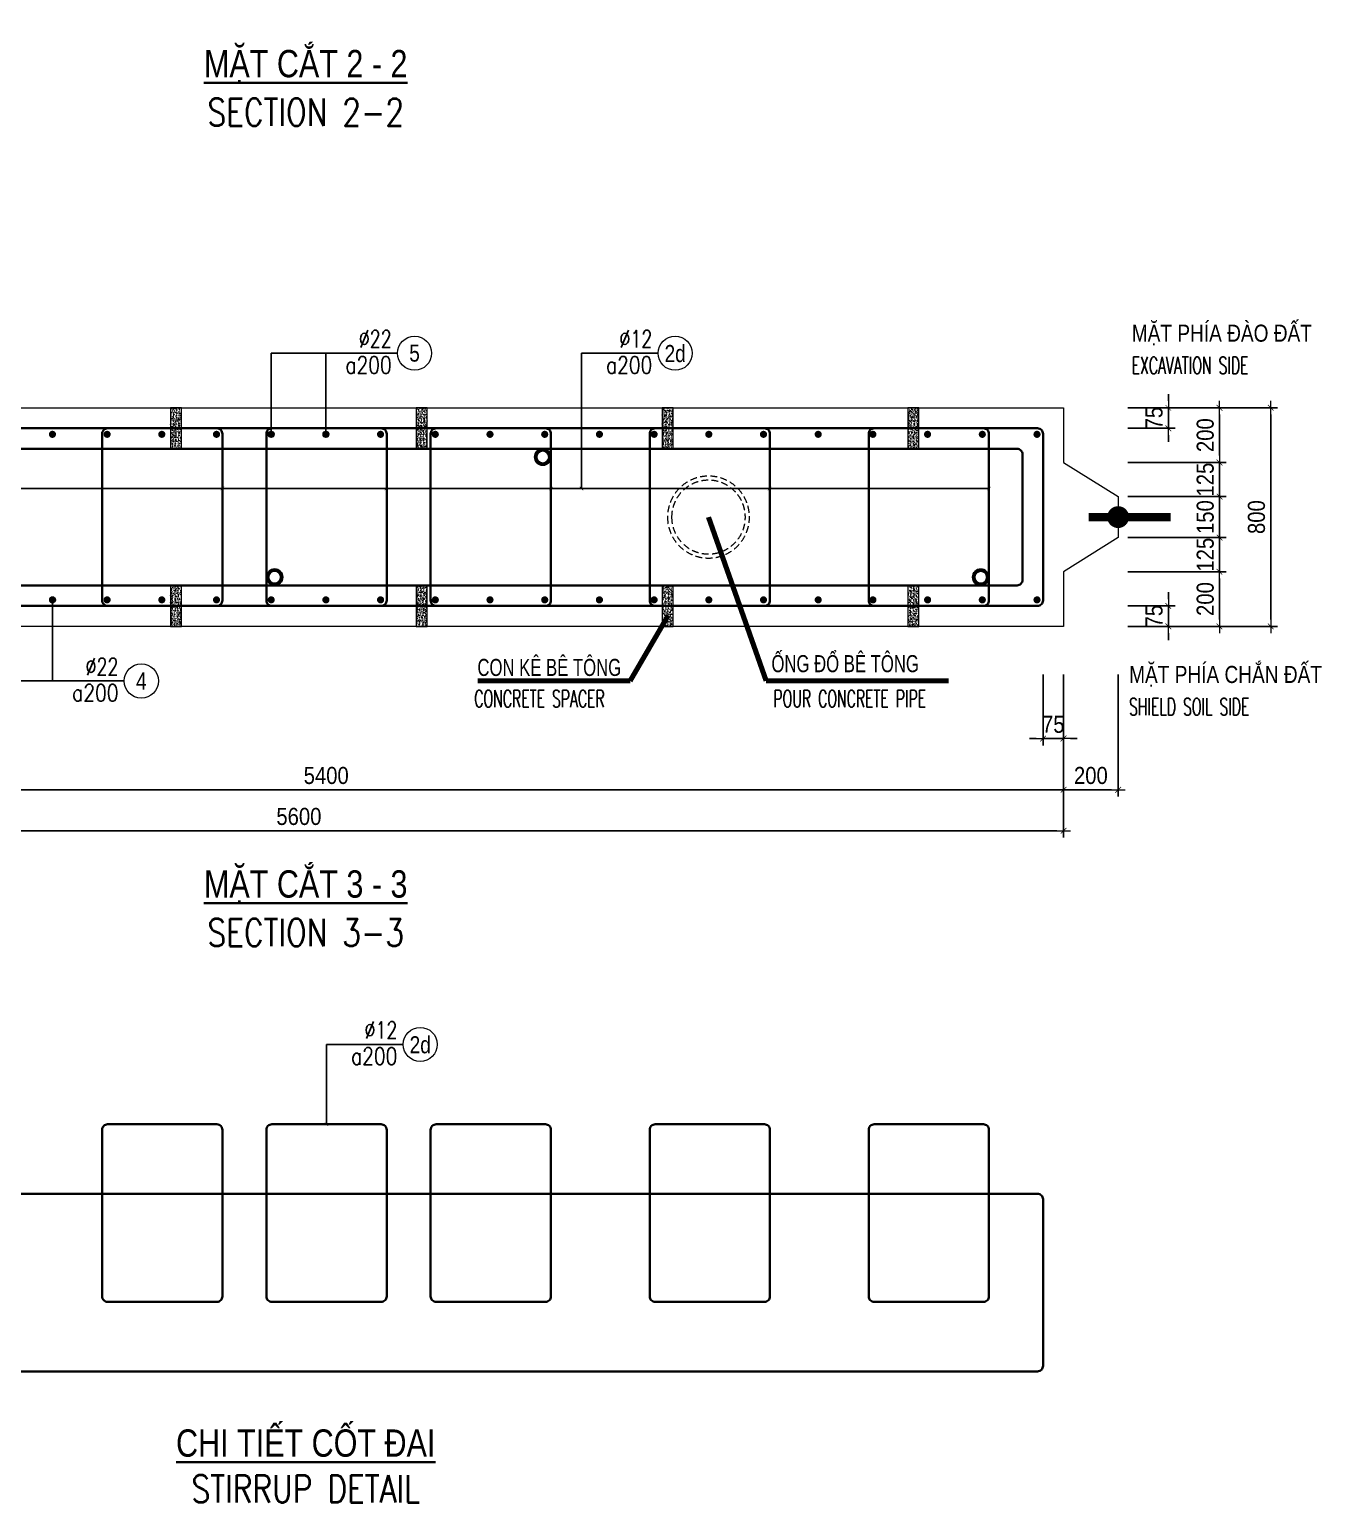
# Model space of a CAD drawing. Header units: millimetres. Extents: x -642477 to 1168880, y -27982 to 330379.
# Drawn here: x 206752 to 220946, y 68601 to 84780 of the extents above; entities that cross this region are included whole.
import ezdxf
from ezdxf.enums import TextEntityAlignment as Align

# ---------------------------------------------------------------- set-up
doc = ezdxf.new("R2010")
doc.units = ezdxf.units.MM
doc.linetypes.add('HIDDEN', pattern=[0.375, 0.25, -0.125])
doc.linetypes.add('HIDDEN2', pattern=[4.7625, 3.175, -1.5875])
doc.layers.get('0').update_dxf_attribs({"lineweight": 20})
doc.layers.get('Defpoints').update_dxf_attribs({"color": 151, "lineweight": 9})
for name, color, linetype, lineweight in [('NDC_S_BEAM', 3, 'HIDDEN2', 20), ('NDC_S_BREAK-LINE', 1, 'Continuous', 15), ('NDC_S_DIAPHGRAM WALL', 3, 'Continuous', 20), ('NDC_S_DIM', 1, 'Continuous', 15), ('NDC_S_ENG TITLE', 3, 'Continuous', 20), ('NDC_S_HATCH MATERIAL', 8, 'Continuous', 13), ('NDC_S_LEADER', 1, 'Continuous', 15), ('NDC_S_LEVEL TEXT', 7, 'Continuous', 20), ('NDC_S_REBAR', 4, 'Continuous', 35), ('NDC_S_VN TEXT', 7, 'Continuous', 20), ('NDC_S_VN TITLE', 6, 'Continuous', 35)]:
    doc.layers.add(name, color=color, linetype=linetype, lineweight=lineweight)
doc.layers.add('NDC_S_REBAR DES.', color=2, linetype='Continuous')
doc.styles.add('ARIAL', font='arial.ttf', dxfattribs={"width": 0.8})
doc.styles.add('NDC_ARIAL', font='arial.ttf', dxfattribs={"width": 0.85})
doc.styles.add('NDC_DIM', font='', dxfattribs={"width": 0.75})
doc.styles.add('NDC_EN TXT', font='romans.shx', dxfattribs={"width": 0.8})
doc.styles.get('NDC_DIM').set_extended_font_data('Dotum')
doc.dimstyles.new('A1-NDC-1-25 (x3)', dxfattribs={"dimscale": 75, "dimtxt": 2.5, "dimasz": 1, "dimexe": 1, "dimexo": 0, "dimgap": 0.8, "dimtad": 1, "dimdec": 0, "dimlfac": 0.333333, "dimdsep": 46, "dimtxsty": 'NDC_ARIAL', "dimblk": 'DIMMARK', "dimcen": 49999.938995, "dimdle": 1.5, "dimclrd": 1, "dimclre": 1, "dimclrt": 3, "dimadec": 0, "dimazin": 0, "dimtfac": 1, "dimtdec": 0, "dimtix": 1, "dimtmove": 2, "dimatfit": 3, "dimfxl": 1, "dimarcsym": 0})
doc.dimstyles.new('NDC_dim_25', dxfattribs={"dimscale": 25, "dimtxt": 2.2, "dimasz": 1.5, "dimexe": 1.5, "dimexo": 2.5, "dimgap": 1, "dimtad": 1, "dimdec": 0, "dimzin": 0, "dimdsep": 46, "dimtxsty": 'NDC_DIM', "dimblk": 'DIMMARK', "dimcen": 0.09, "dimdle": 1.2, "dimclrd": 1, "dimclre": 1, "dimclrt": 3, "dimadec": 0, "dimazin": 0, "dimtfac": 1, "dimtdec": 0, "dimtix": 1, "dimtofl": 0, "dimtmove": 0, "dimatfit": 3, "dimfxl": 6, "dimfxlon": 1, "dimtolj": 1, "dimtzin": 0, "dimarcsym": 0})

# ---------------------------------------------------------------- blocks, each defined once
blk = doc.blocks.new('TV_001')
at = {"layer": 'NDC_S_DIAPHGRAM WALL', "ltscale": 0.01}
for p, q in [((21086.6, 15963.3), (21044.1, 15767.9)), ((21044.1, 15767.9), (20822.1, 15688.3)), ((20822.1, 15688.3), (20790.3, 15541.7)), ((20790.3, 15541.7), (20959.2, 15377)), ((20959.2, 15377), (20916.7, 15181.6)), ((20916.7, 15181.6), (26388.8, 13991.9))]:
    blk.add_line(p, q, dxfattribs=at)
for points in [[(26558.8, 14773.6), (21086.6, 15963.3)], [(26558.8, 14773.6), (26516.3, 14578.2), (26294.3, 14498.5), (26262.4, 14352), (26431.3, 14187.3), (26388.8, 13991.9)]]:
    blk.add_lwpolyline(points, dxfattribs=at)
at = {"layer": 'NDC_S_DIAPHGRAM WALL', "ltscale": 50, "const_width": 30}
for points in [[(20911.1, 15592.2), (20618, 15655.9)], [(26383.3, 14402.4), (26090.1, 14466.2)]]:
    blk.add_lwpolyline(points, dxfattribs=at)
at = {"layer": 'NDC_S_DIAPHGRAM WALL', "ltscale": 50, "const_width": 40}
for points in [[(20825.8, 15610.7, -1), (20786.7, 15619.2, -1)], [(26297.9, 14421, -1), (26258.8, 14429.5, -1)]]:
    blk.add_lwpolyline(points, format="xyb", close=True, dxfattribs=at)
blk = doc.blocks.new('DIMMARK')
at = {"layer": 'NDC_S_DIM', "color": 1}
blk.add_line((-1.5, 0), (1, 0), dxfattribs=at)
at = {"layer": 'NDC_S_DIM', "color": 2, "const_width": 0.1}
blk.add_lwpolyline([(-0.42, -0.42), (0.42, 0.42)], dxfattribs=at)
blk = doc.blocks.new('Ong sieu am')
at = {"layer": 'NDC_S_HATCH MATERIAL'}
h = blk.add_hatch(dxfattribs=at)
h.set_pattern_fill('ANSI31', color=256, scale=20)
h.set_pattern_definition([(45, (0, 0), (-1.76776695, 1.76776695), [])])
h.paths.add_polyline_path([(-7119.3, 51158.9, 1), (-7179.3, 51158.9, 1)])
h.paths.add_polyline_path([(-7171.3, 51158.9, -1), (-7127.3, 51158.9, -1)], flags=16)
at = {"layer": 'NDC_S_REBAR DES.'}
for radius in [30, 22]:
    blk.add_circle((-7149.3, 51158.9), radius, dxfattribs=at)
blk = doc.blocks.new('ong do BT')
at = {"layer": 'NDC_S_HATCH MATERIAL', "linetype": 'HIDDEN', "ltscale": 100}
for radius in [150, 135]:
    blk.add_circle((-6323.7, 51237.8), radius, dxfattribs=at)
blk = doc.blocks.new('con ke BT')
at = {"layer": 'NDC_S_HATCH MATERIAL'}
h = blk.add_hatch(dxfattribs=at)
h.set_pattern_fill('AR-CONC', color=256, scale=2)
h.set_pattern_definition([(50, (0, 0), (14.3452037, -1.2550427), [1.5, -16.5]), (355, (0, 0), (-2.7750267, 15.0438427), [1.2, -13.2]), (100.451444, (1.195, -0.105), (11.570177, 13.7888), [1.274804, -14.0228422]), (46.1842, (0, 4), (21.3448266, -3.3103856), [2.25, -24.75]), (96.635635, (1.779, 3.724), (18.693239, 19.482372), [1.912207, -21.034275]), (351.184164, (0, 4), (18.693239, 19.482372), [1.8, -19.8]), (21, (2, 3), (11.938141, -8.0523778), [1.5, -16.5]), (326, (2, 3), (4.8663066, 14.503001), [1.2, -13.2]), (71.451445, (2.995, 2.329), (16.8044475, 6.450623), [1.274804, -14.0228422]), (37.5, (0, 0), (0.2431971, 6.6578771), [0, -13.04, 0, -13.4, 0, -13.25]), (7.5, (0, 0), (5.2613907, 7.8882342), [0, -7.64, 0, -12.74, 0, -5.05]), (327.5, (-4.46, 0), (10.6764487, -0.45109743), [0, -5, 0, -15.6, 0, -20.7]), (317.5, (-6.46, 0), (11.6637234, 2.0020996), [0, -6.5, 0, -10.36, 0, -14.7])])
h.paths.add_polyline_path([(-7076.9, 51430.9), (-7116.9, 51430.9), (-7116.9, 51280.9), (-7076.9, 51280.9)])
at = {"layer": 'NDC_S_BREAK-LINE'}
blk.add_lwpolyline([(-7116.9, 51430.9), (-7116.9, 51280.9), (-7076.9, 51280.9), (-7076.9, 51430.9)], close=True, dxfattribs=at)
blk = doc.blocks.new('*U2277')
at = {"layer": 'NDC_S_LEADER', "xscale": 3, "yscale": 3, "zscale": 3}
blk.add_blockref('con ke BT', (21291, -154068), dxfattribs=at)
blk = doc.blocks.new('*U2278')
at = {"layer": 'NDC_S_DIM', "color": 0, "linetype": 'ByBlock', "lineweight": -2, "transparency": 16777216}
for p in [(0, 0), (2700, 0), (5400, 0), (8100, 0), (10800, 0), (13500, 0)]:
    blk.add_blockref('*U2277', p, dxfattribs=at)
blk = doc.blocks.new('*U2279')
at = {"layer": 'NDC_S_LEADER', "xscale": 3, "yscale": 3, "zscale": 3}
blk.add_blockref('con ke BT', (21291, -154068), dxfattribs=at)
blk = doc.blocks.new('*U2280')
at = {"layer": 'NDC_S_DIM', "color": 0, "linetype": 'ByBlock', "lineweight": -2, "transparency": 16777216}
for p in [(0, 0), (2700, 0), (5400, 0), (8100, 0), (10800, 0), (13500, 0)]:
    blk.add_blockref('*U2279', p, dxfattribs=at)
blk = doc.blocks.new('*U366')
blk.add_circle((2.5, 0), 2.5)
at = {"layer": 'NDC_S_VN TEXT', "color": 3, "style": 'NDC_EN TXT'}
for tag, width, p in [('DK2', 0.75, (-0.85, 0.85)), ('KC2', 0.8, (-0.85, -2.97))]:
    blk.add_attdef(tag, text='', height=2.5, dxfattribs=dict(at, width=width)).set_placement(p, align=Align.RIGHT)
at = {"layer": 'NDC_S_VN TEXT', "color": 7, "style": 'ARIAL', "width": 0.8}
blk.add_attdef('SH3', text='', height=2.5, dxfattribs=at).set_placement((2.5, 0), align=Align.MIDDLE)
blk = doc.blocks.new('kata_block_THEP')
at = {"layer": 'NDC_S_REBAR', "color": 0}
for p, q in [((-0.5, 0), (0.5, 0)), ((-0.35, 0.35), (0.35, -0.35)), ((0.35, 0.35), (-0.35, -0.35)), ((0, 0.5), (0, -0.5))]:
    blk.add_line(p, q, dxfattribs=at)
at = {"layer": 'NDC_S_REBAR', "color": 0, "const_width": 0.0833}
blk.add_lwpolyline([(-0.5, 0, 1), (0.5, 0, 1), (-0.5, 0, 1)], format="xyb", dxfattribs=at)
blk = doc.blocks.new('*U2270')
at = {"layer": 'NDC_S_REBAR', "ltscale": 80, "xscale": 72, "yscale": 72, "zscale": 72}
blk.add_blockref('kata_block_THEP', (0, 0), dxfattribs=at)
blk = doc.blocks.new('*U2271')
at = {"layer": 'NDC_S_LEVEL TEXT', "color": 0, "linetype": 'ByBlock', "lineweight": -2, "transparency": 16777216}
for p in [(0, 0), (600.9, 0), (1201.8, 0), (1802.7, 0), (2403.6, 0), (3004.5, 0), (3605.4, 0), (4206.3, 0), (4807.2, 0), (5408.1, 0), (6009, 0), (6609.9, 0), (7210.8, 0), (7811.7, 0), (8412.6, 0), (9013.5, 0), (9614.4, 0), (10215.3, 0), (10816.2, 0), (11417.1, 0), (12018, 0), (12618.9, 0), (13219.8, 0), (13820.7, 0), (14421.6, 0), (15022.5, 0), (15623.4, 0), (16224.3, 0)]:
    blk.add_blockref('*U2270', p, dxfattribs=at)
blk = doc.blocks.new('*U2272')
at = {"layer": 'NDC_S_REBAR', "ltscale": 80, "xscale": 72, "yscale": 72, "zscale": 72}
blk.add_blockref('kata_block_THEP', (0, 0), dxfattribs=at)
blk = doc.blocks.new('*U2273')
at = {"layer": 'NDC_S_LEVEL TEXT', "color": 0, "linetype": 'ByBlock', "lineweight": -2, "transparency": 16777216}
for p in [(0, 0), (600.9, 0), (1201.8, 0), (1802.7, 0), (2403.6, 0), (3004.5, 0), (3605.4, 0), (4206.3, 0), (4807.2, 0), (5408.1, 0), (6009, 0), (6609.9, 0), (7210.8, 0), (7811.7, 0), (8412.6, 0), (9013.5, 0), (9614.4, 0), (10215.3, 0), (10816.2, 0), (11417.1, 0), (12018, 0), (12618.9, 0), (13219.8, 0), (13820.7, 0), (14421.6, 0), (15022.5, 0), (15623.4, 0), (16224.3, 0)]:
    blk.add_blockref('*U2272', p, dxfattribs=at)
blk = doc.blocks.new('*D2337')
at = {"layer": 'Defpoints', "color": 0, "ltscale": 100, "transparency": 16777216}
for p in [(218817, 78824), (219825, 78824), (218817, 78224)]:
    blk.add_point(p, dxfattribs=at)
at = {"layer": 'NDC_S_DIM', "color": 1, "lineweight": -2, "ltscale": 100, "transparency": 16777216}
for p, q in [((218817, 78824), (219900, 78824)), ((219825, 78299), (219825, 78749)), ((218817, 78224), (219900, 78224))]:
    blk.add_line(p, q, dxfattribs=at)
at = {"layer": 'NDC_S_DIM', "color": 1, "lineweight": -2, "ltscale": 100, "transparency": 16777216, "xscale": 75, "yscale": 75, "zscale": 75}
for p, rotation in [((219825, 78824), 90), ((219825, 78224), 270)]:
    blk.add_blockref('DIMMARK', p, dxfattribs=dict(at, rotation=rotation))
at = {"layer": 'NDC_S_DIM', "color": 3, "ltscale": 100, "transparency": 16777216, "insert": (219669, 78524), "char_height": 187.5, "attachment_point": 5, "rotation": 90, "style": 'NDC_ARIAL'}
blk.add_mtext('200', dxfattribs=at)
blk = doc.blocks.new('*D2338')
at = {"layer": 'Defpoints', "color": 0, "ltscale": 100, "transparency": 16777216}
for p in [(218817, 79199), (219825, 79199), (218817, 78824)]:
    blk.add_point(p, dxfattribs=at)
at = {"layer": 'NDC_S_DIM', "color": 1, "lineweight": -2, "ltscale": 100, "transparency": 16777216}
for p, q in [((219825, 79274), (219825, 79349)), ((218817, 79199), (219900, 79199)), ((219825, 78824), (219825, 79199)), ((218817, 78824), (219900, 78824)), ((219825, 78749), (219825, 78674))]:
    blk.add_line(p, q, dxfattribs=at)
at = {"layer": 'NDC_S_DIM', "color": 1, "lineweight": -2, "ltscale": 100, "transparency": 16777216, "xscale": 75, "yscale": 75, "zscale": 75}
for p, rotation in [((219825, 79199), 270), ((219825, 78824), 90)]:
    blk.add_blockref('DIMMARK', p, dxfattribs=dict(at, rotation=rotation))
at = {"layer": 'NDC_S_DIM', "color": 3, "ltscale": 100, "transparency": 16777216, "insert": (219669, 79011), "char_height": 187.5, "attachment_point": 5, "rotation": 90, "style": 'NDC_ARIAL'}
blk.add_mtext('125', dxfattribs=at)
blk = doc.blocks.new('*D2339')
at = {"layer": 'Defpoints', "color": 0, "ltscale": 100, "transparency": 16777216}
for p in [(218817, 79649), (219825, 79649), (218817, 79199)]:
    blk.add_point(p, dxfattribs=at)
at = {"layer": 'NDC_S_DIM', "color": 1, "lineweight": -2, "ltscale": 100, "transparency": 16777216}
for p, q in [((219825, 79724), (219825, 79799)), ((218817, 79649), (219900, 79649)), ((219825, 79199), (219825, 79649)), ((218817, 79199), (219900, 79199)), ((219825, 79124), (219825, 79049))]:
    blk.add_line(p, q, dxfattribs=at)
at = {"layer": 'NDC_S_DIM', "color": 1, "lineweight": -2, "ltscale": 100, "transparency": 16777216, "xscale": 75, "yscale": 75, "zscale": 75}
for p, rotation in [((219825, 79649), 270), ((219825, 79199), 90)]:
    blk.add_blockref('DIMMARK', p, dxfattribs=dict(at, rotation=rotation))
at = {"layer": 'NDC_S_DIM', "color": 3, "ltscale": 100, "transparency": 16777216, "insert": (219669, 79424), "char_height": 187.5, "attachment_point": 5, "rotation": 90, "style": 'NDC_ARIAL'}
blk.add_mtext('150', dxfattribs=at)
blk = doc.blocks.new('*D2340')
at = {"layer": 'Defpoints', "color": 0, "ltscale": 100, "transparency": 16777216}
for p in [(218817, 80024), (219825, 80024), (218817, 79649)]:
    blk.add_point(p, dxfattribs=at)
at = {"layer": 'NDC_S_DIM', "color": 1, "lineweight": -2, "ltscale": 100, "transparency": 16777216}
for p, q in [((219825, 80099), (219825, 80174)), ((218817, 80024), (219900, 80024)), ((219825, 79649), (219825, 80024)), ((218817, 79649), (219900, 79649)), ((219825, 79574), (219825, 79499))]:
    blk.add_line(p, q, dxfattribs=at)
at = {"layer": 'NDC_S_DIM', "color": 1, "lineweight": -2, "ltscale": 100, "transparency": 16777216, "xscale": 75, "yscale": 75, "zscale": 75}
for p, rotation in [((219825, 80024), 270), ((219825, 79649), 90)]:
    blk.add_blockref('DIMMARK', p, dxfattribs=dict(at, rotation=rotation))
at = {"layer": 'NDC_S_DIM', "color": 3, "ltscale": 100, "transparency": 16777216, "insert": (219669, 79836), "char_height": 187.5, "attachment_point": 5, "rotation": 90, "style": 'NDC_ARIAL'}
blk.add_mtext('125', dxfattribs=at)
blk = doc.blocks.new('*D2341')
at = {"layer": 'Defpoints', "color": 0, "ltscale": 100, "transparency": 16777216}
for p in [(218817, 80624), (219825, 80624), (218817, 80024)]:
    blk.add_point(p, dxfattribs=at)
at = {"layer": 'NDC_S_DIM', "color": 1, "lineweight": -2, "ltscale": 100, "transparency": 16777216}
for p, q in [((218817, 80624), (219900, 80624)), ((219825, 80099), (219825, 80549)), ((218817, 80024), (219900, 80024))]:
    blk.add_line(p, q, dxfattribs=at)
at = {"layer": 'NDC_S_DIM', "color": 1, "lineweight": -2, "ltscale": 100, "transparency": 16777216, "xscale": 75, "yscale": 75, "zscale": 75}
for p, rotation in [((219825, 80624), 90), ((219825, 80024), 270)]:
    blk.add_blockref('DIMMARK', p, dxfattribs=dict(at, rotation=rotation))
at = {"layer": 'NDC_S_DIM', "color": 3, "ltscale": 100, "transparency": 16777216, "insert": (219669, 80324), "char_height": 187.5, "attachment_point": 5, "rotation": 90, "style": 'NDC_ARIAL'}
blk.add_mtext('200', dxfattribs=at)
blk = doc.blocks.new('*D2342')
at = {"layer": 'Defpoints', "color": 0, "ltscale": 100, "transparency": 16777216}
for p in [(218817, 80624), (220388, 80624), (218817, 78224)]:
    blk.add_point(p, dxfattribs=at)
at = {"layer": 'NDC_S_DIM', "color": 1, "lineweight": -2, "ltscale": 100, "transparency": 16777216}
for p, q in [((218817, 80624), (220463, 80624)), ((220388, 78299), (220388, 80549)), ((218817, 78224), (220463, 78224))]:
    blk.add_line(p, q, dxfattribs=at)
at = {"layer": 'NDC_S_DIM', "color": 1, "lineweight": -2, "ltscale": 100, "transparency": 16777216, "xscale": 75, "yscale": 75, "zscale": 75}
for p, rotation in [((220388, 80624), 90), ((220388, 78224), 270)]:
    blk.add_blockref('DIMMARK', p, dxfattribs=dict(at, rotation=rotation))
at = {"layer": 'NDC_S_DIM', "color": 3, "ltscale": 100, "transparency": 16777216, "insert": (220232, 79424), "char_height": 187.5, "attachment_point": 5, "rotation": 90, "style": 'NDC_ARIAL'}
blk.add_mtext('800', dxfattribs=at)
blk = doc.blocks.new('*D2343')
at = {"layer": 'Defpoints', "color": 0, "ltscale": 100, "transparency": 16777216}
for p in [(218817, 78449), (219263, 78449), (218817, 78224)]:
    blk.add_point(p, dxfattribs=at)
at = {"layer": 'NDC_S_DIM', "color": 1, "lineweight": -2, "ltscale": 100, "transparency": 16777216}
for p, q in [((219263, 78524), (219263, 78599)), ((218817, 78449), (219338, 78449)), ((219263, 78224), (219263, 78449)), ((218817, 78224), (219338, 78224)), ((219263, 78149), (219263, 78074))]:
    blk.add_line(p, q, dxfattribs=at)
at = {"layer": 'NDC_S_DIM', "color": 1, "lineweight": -2, "ltscale": 100, "transparency": 16777216, "xscale": 75, "yscale": 75, "zscale": 75}
for p, rotation in [((219263, 78449), 270), ((219263, 78224), 90)]:
    blk.add_blockref('DIMMARK', p, dxfattribs=dict(at, rotation=rotation))
at = {"layer": 'NDC_S_DIM', "color": 3, "ltscale": 100, "transparency": 16777216, "insert": (219107, 78336), "char_height": 187.5, "attachment_point": 5, "rotation": 90, "style": 'NDC_ARIAL'}
blk.add_mtext('75', dxfattribs=at)
blk = doc.blocks.new('*D2344')
at = {"layer": 'Defpoints', "color": 0, "ltscale": 100, "transparency": 16777216}
for p in [(218817, 80624), (219263, 80624), (218817, 80399)]:
    blk.add_point(p, dxfattribs=at)
at = {"layer": 'NDC_S_DIM', "color": 1, "lineweight": -2, "ltscale": 100, "transparency": 16777216}
for p, q in [((219263, 80699), (219263, 80774)), ((218817, 80624), (219338, 80624)), ((219263, 80399), (219263, 80624)), ((218817, 80399), (219338, 80399)), ((219263, 80324), (219263, 80249))]:
    blk.add_line(p, q, dxfattribs=at)
at = {"layer": 'NDC_S_DIM', "color": 1, "lineweight": -2, "ltscale": 100, "transparency": 16777216, "xscale": 75, "yscale": 75, "zscale": 75}
for p, rotation in [((219263, 80624), 270), ((219263, 80399), 90)]:
    blk.add_blockref('DIMMARK', p, dxfattribs=dict(at, rotation=rotation))
at = {"layer": 'NDC_S_DIM', "color": 3, "ltscale": 100, "transparency": 16777216, "insert": (219107, 80511), "char_height": 187.5, "attachment_point": 5, "rotation": 90, "style": 'NDC_ARIAL'}
blk.add_mtext('75', dxfattribs=at)
blk = doc.blocks.new('*D2346')
at = {"layer": 'Defpoints', "color": 0, "ltscale": 100, "transparency": 16777216}
for p in [(217887, 77694), (218112, 77694), (218112, 76992)]:
    blk.add_point(p, dxfattribs=at)
at = {"layer": 'NDC_S_DIM', "color": 1, "lineweight": -2, "ltscale": 100, "transparency": 16777216}
for p, q in [((217887, 77694), (217887, 76917)), ((218112, 77694), (218112, 76917)), ((217812, 76992), (217737, 76992)), ((217887, 76992), (218112, 76992)), ((218187, 76992), (218262, 76992))]:
    blk.add_line(p, q, dxfattribs=at)
at = {"layer": 'NDC_S_DIM', "color": 1, "lineweight": -2, "ltscale": 100, "transparency": 16777216, "xscale": 75, "yscale": 75, "zscale": 75}
blk.add_blockref('DIMMARK', (217887, 76992), dxfattribs=at)
at = {"layer": 'NDC_S_DIM', "color": 1, "lineweight": -2, "ltscale": 100, "transparency": 16777216, "xscale": 75, "yscale": 75, "zscale": 75, "rotation": 180}
blk.add_blockref('DIMMARK', (218112, 76992), dxfattribs=at)
at = {"layer": 'NDC_S_DIM', "color": 3, "ltscale": 100, "transparency": 16777216, "insert": (217999, 77147), "char_height": 187.5, "attachment_point": 5, "style": 'NDC_ARIAL'}
blk.add_mtext('75', dxfattribs=at)
blk = doc.blocks.new('*D2348')
at = {"layer": 'Defpoints', "color": 0, "ltscale": 100, "transparency": 16777216}
for p in [(201912, 77694), (218112, 77694), (218112, 76429)]:
    blk.add_point(p, dxfattribs=at)
at = {"layer": 'NDC_S_DIM', "color": 1, "lineweight": -2, "ltscale": 100, "transparency": 16777216}
for p, q in [((201912, 77694), (201912, 76354)), ((218112, 77694), (218112, 76354)), ((201987, 76429), (218037, 76429))]:
    blk.add_line(p, q, dxfattribs=at)
at = {"layer": 'NDC_S_DIM', "color": 1, "lineweight": -2, "ltscale": 100, "transparency": 16777216, "xscale": 75, "yscale": 75, "zscale": 75, "rotation": 180}
blk.add_blockref('DIMMARK', (201912, 76429), dxfattribs=at)
at = {"layer": 'NDC_S_DIM', "color": 1, "lineweight": -2, "ltscale": 100, "transparency": 16777216, "xscale": 75, "yscale": 75, "zscale": 75}
blk.add_blockref('DIMMARK', (218112, 76429), dxfattribs=at)
at = {"layer": 'NDC_S_DIM', "color": 3, "ltscale": 100, "transparency": 16777216, "insert": (210012, 76585), "char_height": 187.5, "attachment_point": 5, "style": 'NDC_ARIAL'}
blk.add_mtext('5400', dxfattribs=at)
blk = doc.blocks.new('*D2349')
at = {"layer": 'Defpoints', "color": 0, "ltscale": 100, "transparency": 16777216}
for p in [(218112, 77694), (218712, 77694), (218712, 76429)]:
    blk.add_point(p, dxfattribs=at)
at = {"layer": 'NDC_S_DIM', "color": 1, "lineweight": -2, "ltscale": 100, "transparency": 16777216}
for p, q in [((218112, 77694), (218112, 76354)), ((218712, 77694), (218712, 76354)), ((218187, 76429), (218637, 76429))]:
    blk.add_line(p, q, dxfattribs=at)
at = {"layer": 'NDC_S_DIM', "color": 1, "lineweight": -2, "ltscale": 100, "transparency": 16777216, "xscale": 75, "yscale": 75, "zscale": 75, "rotation": 180}
blk.add_blockref('DIMMARK', (218112, 76429), dxfattribs=at)
at = {"layer": 'NDC_S_DIM', "color": 1, "lineweight": -2, "ltscale": 100, "transparency": 16777216, "xscale": 75, "yscale": 75, "zscale": 75}
blk.add_blockref('DIMMARK', (218712, 76429), dxfattribs=at)
at = {"layer": 'NDC_S_DIM', "color": 3, "ltscale": 100, "transparency": 16777216, "insert": (218412, 76585), "char_height": 187.5, "attachment_point": 5, "style": 'NDC_ARIAL'}
blk.add_mtext('200', dxfattribs=at)
blk = doc.blocks.new('*D2350')
at = {"layer": 'Defpoints', "color": 0, "ltscale": 100, "transparency": 16777216}
for p in [(201312, 77694), (218112, 77694), (218112, 75979)]:
    blk.add_point(p, dxfattribs=at)
at = {"layer": 'NDC_S_DIM', "color": 1, "lineweight": -2, "ltscale": 100, "transparency": 16777216}
for p, q in [((201312, 77694), (201312, 75904)), ((218112, 77694), (218112, 75904)), ((201387, 75979), (218037, 75979))]:
    blk.add_line(p, q, dxfattribs=at)
at = {"layer": 'NDC_S_DIM', "color": 1, "lineweight": -2, "ltscale": 100, "transparency": 16777216, "xscale": 75, "yscale": 75, "zscale": 75, "rotation": 180}
blk.add_blockref('DIMMARK', (201312, 75979), dxfattribs=at)
at = {"layer": 'NDC_S_DIM', "color": 1, "lineweight": -2, "ltscale": 100, "transparency": 16777216, "xscale": 75, "yscale": 75, "zscale": 75}
blk.add_blockref('DIMMARK', (218112, 75979), dxfattribs=at)
at = {"layer": 'NDC_S_DIM', "color": 3, "ltscale": 100, "transparency": 16777216, "insert": (209712, 76135), "char_height": 187.5, "attachment_point": 5, "style": 'NDC_ARIAL'}
blk.add_mtext('5600', dxfattribs=at)

msp = doc.modelspace()

# ---------------------------------------------------------------- linework, layer by layer
at = {"layer": 'NDC_S_REBAR'}
for points in [[(202707.2, 79298.2), (201564.8, 78581.3, 0.2585925), (201536.6, 78530.4), (201536.6, 78508.9, 0.4142136), (201596.6, 78448.9), (217826.6, 78448.9, 0.4142136), (217886.6, 78508.9), (217886.6, 80338.9, 0.4142136), (217826.6, 80398.9), (201596.6, 80398.9, 0.4142136), (201536.6, 80338.9), (201536.6, 80323.1, 0.2239077), (201558.4, 80276.8), (202696, 79555.9)], [(202707.2, 70890.8), (201564.8, 70173.9, 0.2585925), (201536.6, 70123), (201536.6, 70101.5, 0.4142136), (201596.6, 70041.5), (217826.6, 70041.5, 0.4142136), (217886.6, 70101.5), (217886.6, 71931.5, 0.4142136), (217826.6, 71991.5), (201596.6, 71991.5, 0.4142136), (201536.6, 71931.5), (201536.6, 71915.7, 0.2239077), (201558.4, 71869.4), (202696, 71148.5)]]:
    msp.add_lwpolyline(points, format="xyb", dxfattribs=at)
for points in [[(207610.5, 80398.9), (208811.8, 80398.9, -0.4142136), (208871.8, 80338.9), (208871.8, 78508.9, -0.4142136), (208811.8, 78448.9), (207610.5, 78448.9, -0.4142136), (207550.5, 78508.9), (207550.5, 80338.9, -0.4142136)], [(209415, 80398.9), (210616.3, 80398.9, -0.4142136), (210676.3, 80338.9), (210676.3, 78508.9, -0.4142136), (210616.3, 78448.9), (209415, 78448.9, -0.4142136), (209355, 78508.9), (209355, 80338.9, -0.4142136)], [(211219.5, 80398.9), (212420.8, 80398.9, -0.4142136), (212480.8, 80338.9), (212480.8, 78508.9, -0.4142136), (212420.8, 78448.9), (211219.5, 78448.9, -0.4142136), (211159.5, 78508.9), (211159.5, 80338.9, -0.4142136)], [(213625.5, 80398.9), (214826.8, 80398.9, -0.4142136), (214886.8, 80338.9), (214886.8, 78508.9, -0.4142136), (214826.8, 78448.9), (213625.5, 78448.9, -0.4142136), (213565.5, 78508.9), (213565.5, 80338.9, -0.4142136)], [(216031.5, 80398.9), (217232.8, 80398.9, -0.4142136), (217292.8, 80338.9), (217292.8, 78508.9, -0.4142136), (217232.8, 78448.9), (216031.5, 78448.9, -0.4142136), (215971.5, 78508.9), (215971.5, 80338.9, -0.4142136)], [(202646.6, 80173.9), (217601.6, 80173.9, -0.4142136), (217661.6, 80113.9), (217661.6, 78733.9, -0.4142136), (217601.6, 78673.9), (202646.6, 78673.9, -0.4142136), (202586.6, 78733.9), (202586.6, 80113.9, -0.4142136)], [(207610.5, 72755.2), (208811.8, 72755.2, -0.4142136), (208871.8, 72695.2), (208871.8, 70865.2, -0.4142136), (208811.8, 70805.2), (207610.5, 70805.2, -0.4142136), (207550.5, 70865.2), (207550.5, 72695.2, -0.4142136)], [(209415, 72755.2), (210616.3, 72755.2, -0.4142136), (210676.3, 72695.2), (210676.3, 70865.2, -0.4142136), (210616.3, 70805.2), (209415, 70805.2, -0.4142136), (209355, 70865.2), (209355, 72695.2, -0.4142136)], [(211219.5, 72755.2), (212420.8, 72755.2, -0.4142136), (212480.8, 72695.2), (212480.8, 70865.2, -0.4142136), (212420.8, 70805.2), (211219.5, 70805.2, -0.4142136), (211159.5, 70865.2), (211159.5, 72695.2, -0.4142136)], [(213625.5, 72755.2), (214826.8, 72755.2, -0.4142136), (214886.8, 72695.2), (214886.8, 70865.2, -0.4142136), (214826.8, 70805.2), (213625.5, 70805.2, -0.4142136), (213565.5, 70865.2), (213565.5, 72695.2, -0.4142136)], [(216031.5, 72755.2), (217232.8, 72755.2, -0.4142136), (217292.8, 72695.2), (217292.8, 70865.2, -0.4142136), (217232.8, 70805.2), (216031.5, 70805.2, -0.4142136), (215971.5, 70865.2), (215971.5, 72695.2, -0.4142136)]]:
    msp.add_lwpolyline(points, format="xyb", close=True, dxfattribs=at)

# ---------------------------------------------------------------- block references
at = {"layer": 'NDC_S_BEAM', "xscale": -3, "yscale": 3, "zscale": 3, "rotation": 347.733965496706}
for p in [(269753.1, 29397.3), (269753.1, 20387.4)]:
    msp.add_blockref('TV_001', p, dxfattribs=at)
at = {"layer": 'NDC_S_DIM', "ltscale": 80, "xscale": 75, "yscale": 75, "zscale": 75}
for p, values in [((210795.1, 81223.9), {'SH3': '5', 'DK2': '%%c22', 'KC2': 'a200'}), ((213657.9, 81223.9), {'SH3': '2d', 'DK2': '%%c12', 'KC2': 'a200'}), ((207793.3, 77623.9), {'SH3': '4', 'DK2': '%%c22', 'KC2': 'a200'}), ((210857.3, 73632.2), {'SH3': '2d', 'DK2': '%%c12', 'KC2': 'a200'})]:
    msp.add_blockref('*U366', p, dxfattribs=at).add_auto_attribs(values)
at = {"layer": 'NDC_S_DIM'}
for name, p in [('*U2278', (202961.6, 80398.9)), ('*U2280', (202961.6, 78448.9))]:
    msp.add_blockref(name, p, dxfattribs=at)
at = {"layer": 'NDC_S_LEADER', "yscale": 3, "zscale": 3}
for name, p, xscale in [('Ong sieu am', (233838.7, -73392.7), 3), ('ong do BT', (195240.4, -74289.6), -3), ('Ong sieu am', (230892.9, -74712.7), 3)]:
    msp.add_blockref(name, p, dxfattribs=dict(at, xscale=xscale))
at = {"layer": 'NDC_S_LEADER', "xscale": -3, "yscale": 3, "zscale": 3, "rotation": 180}
msp.add_blockref('Ong sieu am', (238650.7, 232240.4), dxfattribs=at)
at = {"layer": 'NDC_S_LEVEL TEXT'}
msp.add_blockref('*U2273', (201596.1, 80332.9), dxfattribs=at)
at = {"layer": 'NDC_S_LEVEL TEXT', "extrusion": (0, 0, -1), "zscale": -1, "rotation": 180}
msp.add_blockref('*U2271', (-201596.1, 78514.9), dxfattribs=at)

# ---------------------------------------------------------------- texts
at = {"layer": 'NDC_S_ENG TITLE', "style": 'NDC_EN TXT', "width": 0.8}
for s, p in [('SECTION 2-2', (209787, 83870.1)), ('SECTION 3-3', (209787, 74860.2)), ('STIRRUP DETAIL', (209787, 68750.8))]:
    msp.add_text(s, height=300, dxfattribs=at).set_placement(p, align=Align.MIDDLE)
at = {"layer": 'NDC_S_ENG TITLE', "style": 'NDC_EN TXT', "width": 0.6}
for s, p in [('EXCAVATION SIDE', (218861.3, 81089.5)), ('CONCRETE SPACER', (211639.4, 77430.2)), ('POUR CONCRETE PIPE', (214924.7, 77430.2)), ('SHIELD SOIL SIDE', (218832.2, 77341))]:
    msp.add_text(s, height=187.5, dxfattribs=at).set_placement(p, align=Align.MIDDLE_LEFT)
at = {"layer": 'NDC_S_LEVEL TEXT', "style": 'NDC_ARIAL'}
for s, width, p in [('MẶT PHÍA ĐÀO ĐẤT', 0.8, (218861.3, 81444.2)), ('CON KÊ BÊ TÔNG', 0.7, (211673.3, 77773)), ('ỐNG ĐỔ BÊ TÔNG', 0.7, (214903.2, 77814.3)), ('MẶT PHÍA CHẮN ĐẤT', 0.8, (218832.2, 77695.7))]:
    msp.add_text(s, height=187.5, dxfattribs=dict(at, width=width)).set_placement(p, align=Align.MIDDLE_LEFT)
at = {"layer": 'NDC_S_VN TITLE', "style": 'NDC_ARIAL', "width": 0.8}
for s, p in [('%%UMẶT CẮT 2 - 2', (209787, 84416.6)), ('%%UMẶT CẮT 3 - 3', (209787, 75406.8)), ('%%UCHI TIẾT CỐT ĐAI', (209787, 69297.3))]:
    msp.add_text(s, height=300, dxfattribs=at).set_placement(p, align=Align.MIDDLE)

# ---------------------------------------------------------------- dimensions: what is measured, and where the dimension line sits
at = {"layer": 'NDC_S_DIM', "ltscale": 100}
for base, p1, p2, picture, middle in [((219262.5, 80623.9), (218817.3, 80398.9), (218817.3, 80623.9), '*D2344', (219107.2, 80511.4)), ((219825, 80623.9), (218817.3, 80023.9), (218817.3, 80623.9), '*D2341', (219669.3, 80323.9)), ((220387.5, 80623.9), (218817.3, 78223.9), (218817.3, 80623.9), '*D2342', (220231.8, 79423.9)), ((219825, 80023.9), (218817.3, 79648.9), (218817.3, 80023.9), '*D2340', (219669.3, 79836.4)), ((219825, 79648.9), (218817.3, 79198.9), (218817.3, 79648.9), '*D2339', (219669.3, 79423.9)), ((219825, 79198.9), (218817.3, 78823.9), (218817.3, 79198.9), '*D2338', (219669.3, 79011.4)), ((219825, 78823.9), (218817.3, 78223.9), (218817.3, 78823.9), '*D2337', (219669.3, 78523.9)), ((219262.5, 78448.9), (218817.3, 78223.9), (218817.3, 78448.9), '*D2343', (219107.2, 78336.4))]:
    dim = msp.add_linear_dim(base=base, p1=p1, p2=p2, angle=90, dimstyle='A1-NDC-1-25 (x3)', dxfattribs=at)
    dim.commit()
    dim.dimension.update_dxf_attribs({"geometry": picture, "text_midpoint": middle})
for base, p1, p2, picture, middle in [((218111.6, 75979.2), (201311.6, 77694.3), (218111.6, 77694.3), '*D2350', (209711.6, 76134.9)), ((218111.6, 76429.2), (201911.6, 77694.3), (218111.6, 77694.3), '*D2348', (210011.6, 76584.9)), ((218111.6, 76991.7), (217886.6, 77694.3), (218111.6, 77694.3), '*D2346', (217999.1, 77147)), ((218711.6, 76429.2), (218111.6, 77694.3), (218711.6, 77694.3), '*D2349', (218411.6, 76584.9))]:
    dim = msp.add_linear_dim(base=base, p1=p1, p2=p2, dimstyle='A1-NDC-1-25 (x3)', dxfattribs=at)
    dim.commit()
    dim.dimension.update_dxf_attribs({"geometry": picture, "text_midpoint": middle})

# ---------------------------------------------------------------- leaders
at = {"layer": 'NDC_S_LEADER'}
for points, override in [([(209407.8, 80332.9), (209407.8, 81223.9), (210494.5, 81223.9)], {"dimasz": 2.5, "dimldrblk": 'DotBlank'}), ([(210008.7, 80332.9), (210008.7, 81223.9), (210795.1, 81223.9)], {"dimasz": 2.5, "dimldrblk": 'DotBlank'}), ([(212816.2, 79738.1), (212816.2, 81223.9), (213657.9, 81223.9)], {"dimldrblk": 'ArchTick'}), ([(204059.8, 79738.1), (217284, 79738.1)], {"dimldrblk": 'ArchTick'}), ([(217292.8, 79738.1), (204063.1, 79738.1)], {"dimldrblk": 'ArchTick'}), ([(206465.8, 79738.1), (217284, 79738.1)], {"dimldrblk": 'ArchTick'}), ([(208871.8, 79738.1), (217284, 79738.1)], {"dimldrblk": 'ArchTick'}), ([(210671.9, 79738.1), (217284, 79738.1)], {"dimldrblk": 'ArchTick'}), ([(212480.8, 79738.1), (217284, 79738.1)], {"dimldrblk": 'ArchTick'}), ([(214882.4, 79738.1), (217284, 79738.1)], {"dimldrblk": 'ArchTick'}), ([(214211.6, 79423.9), (214846.9, 77623.9), (216848.3, 77623.9)], {"dimasz": 4.5, "dimlwd": 65533}), ([(206403.3, 78514.9), (206403.3, 77623.9), (207793.3, 77623.9)], {"dimasz": 2.5, "dimldrblk": 'DotBlank'}), ([(207006.9, 78514.9), (207006.9, 77623.9), (207793.3, 77623.9)], {"dimasz": 2.5, "dimldrblk": 'DotBlank'}), ([(213766.8, 78344.7), (213350.8, 77623.9), (211678.8, 77623.9)], {"dimasz": 4.5, "dimlwd": 65533}), ([(210015.7, 72755.2), (210015.7, 73632.2), (210857.3, 73632.2)], {"dimldrblk": 'ArchTick'})]:
    msp.add_leader(points, dimstyle='NDC_dim_25', override=override, dxfattribs=at)

doc.saveas('drawing.dxf')
